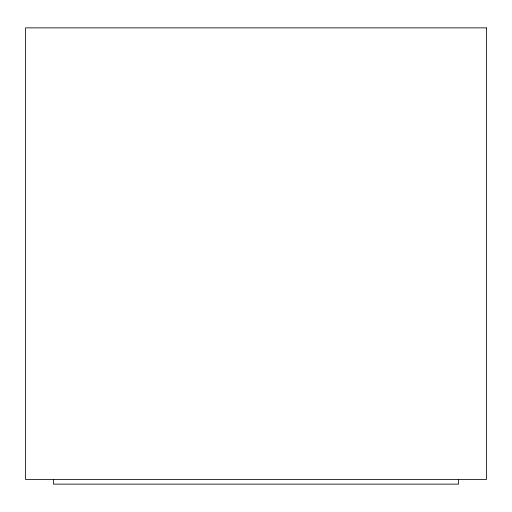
<?xml version="1.0" encoding="UTF-8"?>
<svg xmlns="http://www.w3.org/2000/svg" width="512" height="512" viewBox="0 0 512 512"><rect width="100%" height="100%" fill="white"/><g stroke="black" fill="none" stroke-linecap="round" stroke-linejoin="round"><path stroke-width="0.77" d="M458.586 479.52L458.586 484.128L53.414 484.128L53.414 479.52M486.4 27.872L25.6 27.872L25.6 479.52L486.4 479.52L486.4 27.872"/></g></svg>
